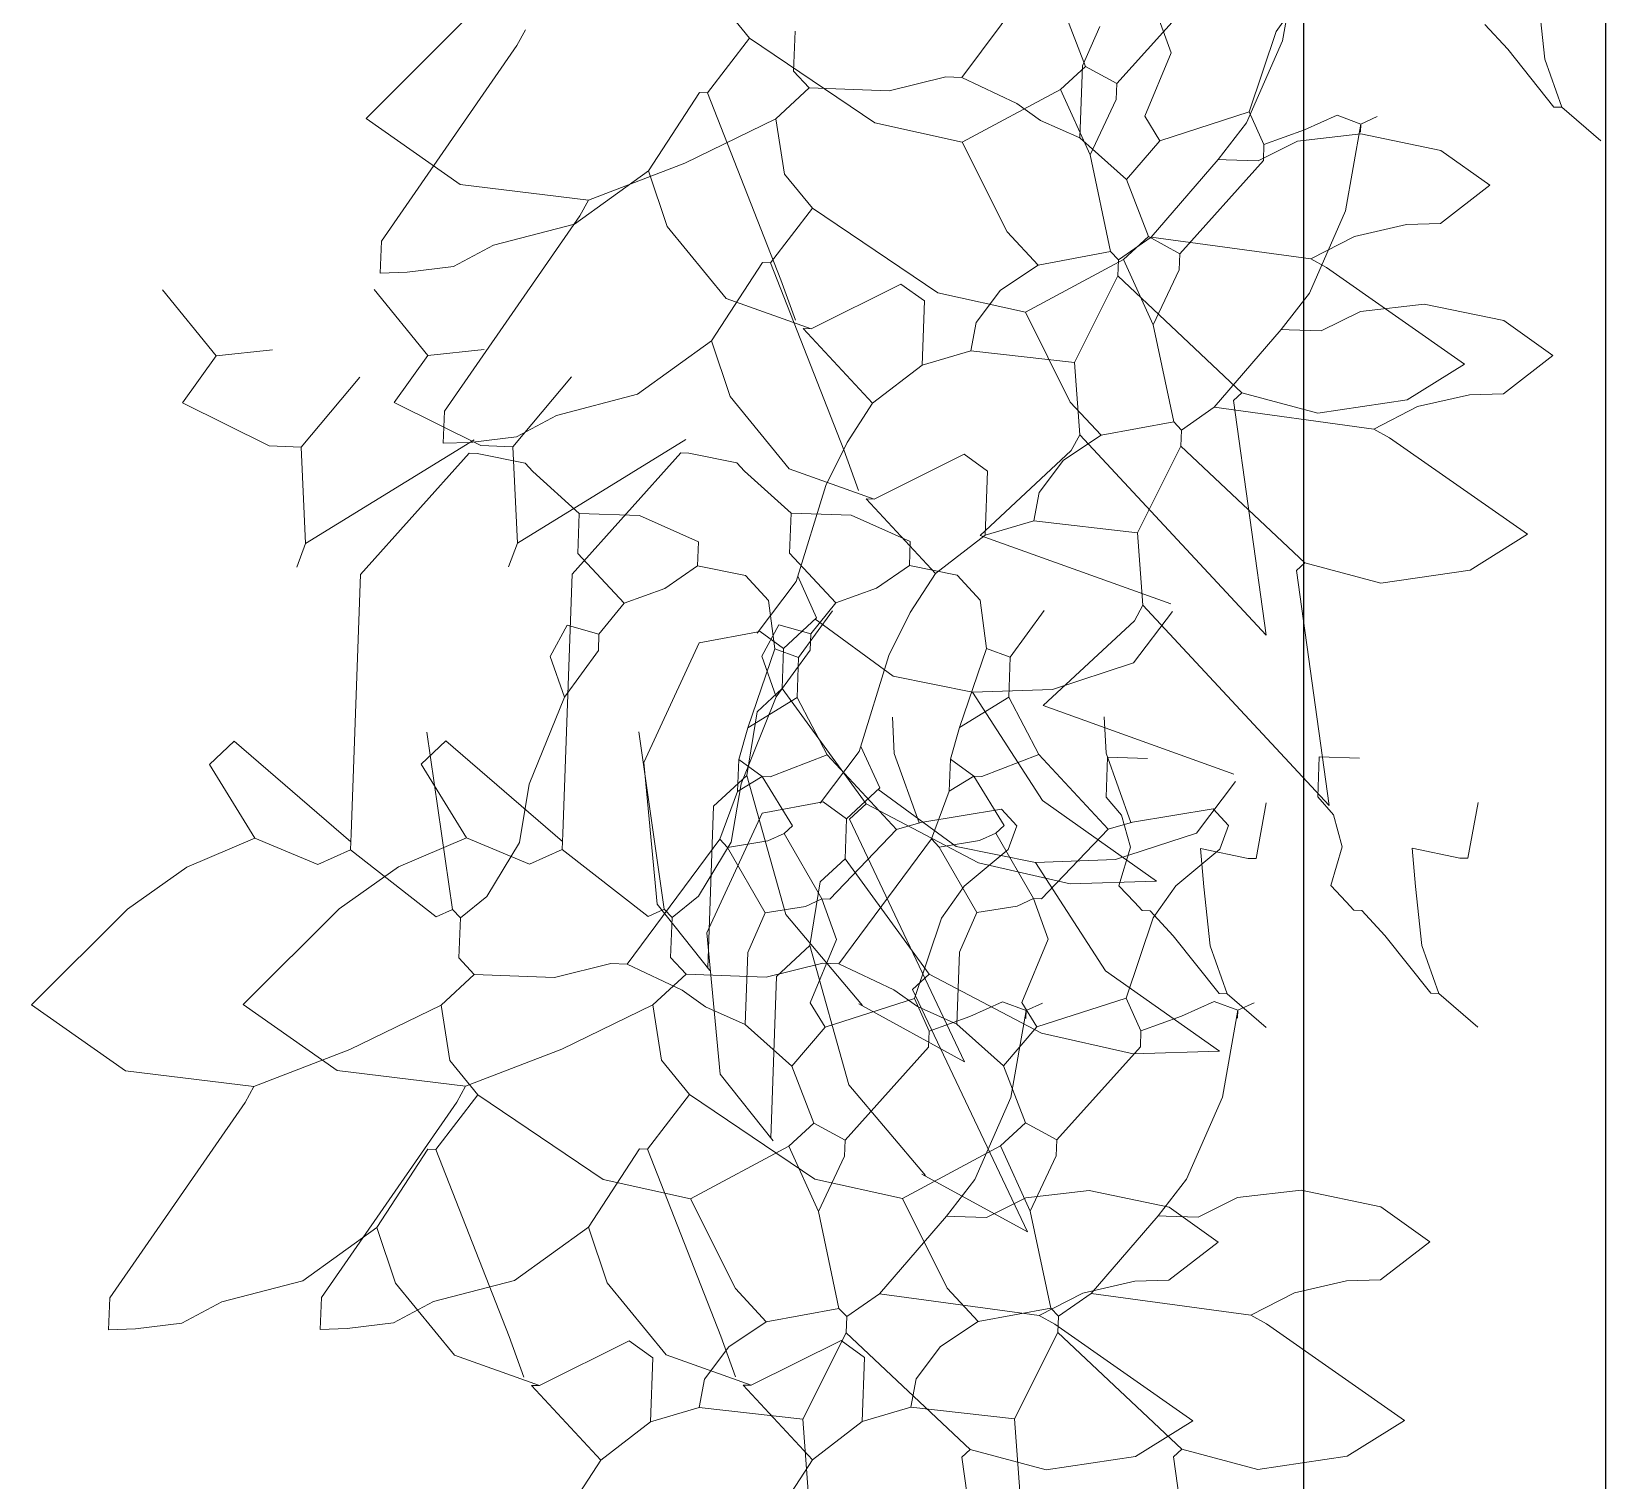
# Model space of a CAD drawing. Header units: millimetres. Extents: x 2667 to 2848, y -1 to 1765.
# Drawn here: x 2814.48 to 2815.001, y 1724.787 to 1725.267 of the extents above; entities that cross this region are included whole.
import ezdxf

# ---------------------------------------------------------------- set-up
doc = ezdxf.new("R2010")
doc.units = ezdxf.units.MM
doc.layers.add('PROIEZIONI', color=145, linetype='Continuous')
doc.layers.add('VERDE_giardino', color=74, linetype='Continuous', lineweight=9)

msp = doc.modelspace()

# ---------------------------------------------------------------- linework, layer by layer
at = {"layer": 'PROIEZIONI'}
for p, q in [((2814.90139, 1736.7425), (2814.90139, 1719.00637)), ((2815.00139, 1736.7425), (2815.00139, 1719.00637))]:
    msp.add_line(p, q, dxfattribs=at)
at = {"layer": 'VERDE_giardino'}
for p, q in [((2814.78831, 1725.25181), (2814.819, 1725.29315)), ((2814.89451, 1725.26397), (2814.89956, 1725.29272)), ((2814.83962, 1725.24978), (2814.86728, 1725.28062)), ((2814.7181, 1725.26483), (2814.70881, 1725.27614)), ((2814.89987, 1725.27756), (2814.89236, 1725.26696)), ((2814.98131, 1725.25782), (2814.97918, 1725.27739)), ((2814.59119, 1725.23826), (2814.62299, 1725.27)), ((2814.82194, 1725.27431), (2814.82922, 1725.25547)), ((2814.85278, 1725.27334), (2814.8576, 1725.2599)), ((2814.64105, 1725.26233), (2814.64389, 1725.26754)), ((2814.70417, 1725.24676), (2814.7181, 1725.26483)), ((2814.7181, 1725.26483), (2814.75954, 1725.23678)), ((2814.73314, 1725.26709), (2814.73265, 1725.25383)), ((2814.82825, 1725.25566), (2814.83403, 1725.26872)), ((2814.89236, 1725.26696), (2814.88343, 1725.24038)), ((2814.96144, 1725.26938), (2814.9691, 1725.26114)), ((2814.59624, 1725.19763), (2814.64105, 1725.26233)), ((2814.8576, 1725.2599), (2814.84887, 1725.23899)), ((2814.88259, 1725.23675), (2814.89451, 1725.26397)), ((2814.9691, 1725.26114), (2814.98432, 1725.24201)), ((2814.82098, 1725.24781), (2814.82922, 1725.25547)), ((2814.82739, 1725.23181), (2814.82825, 1725.25566)), ((2814.82922, 1725.25547), (2814.83962, 1725.24978)), ((2814.98698, 1725.24192), (2814.98131, 1725.25782)), ((2814.73265, 1725.25383), (2814.73776, 1725.24835)), ((2814.76426, 1725.24738), (2814.78301, 1725.252)), ((2814.78301, 1725.252), (2814.78831, 1725.25181)), ((2814.78831, 1725.25181), (2814.80657, 1725.24318)), ((2814.83943, 1725.24449), (2814.83962, 1725.24978)), ((2814.68466, 1725.22093), (2814.70152, 1725.24685)), ((2814.70152, 1725.24685), (2814.70417, 1725.24676)), ((2814.70417, 1725.24676), (2814.72845, 1725.18484)), ((2814.72677, 1725.23813), (2814.73776, 1725.24835)), ((2814.73776, 1725.24835), (2814.76426, 1725.24738)), ((2814.7885, 1725.23042), (2814.82098, 1725.24781)), ((2814.82098, 1725.24781), (2814.8308, 1725.22622)), ((2814.8308, 1725.22622), (2814.83943, 1725.24449)), ((2814.80657, 1725.24318), (2814.81433, 1725.23759)), ((2814.84887, 1725.23899), (2814.85389, 1725.23084)), ((2814.85389, 1725.23084), (2814.88343, 1725.24038)), ((2814.88343, 1725.24038), (2814.88834, 1725.22959)), ((2814.90178, 1725.23441), (2814.91257, 1725.23932)), ((2814.91257, 1725.23932), (2814.92043, 1725.23638)), ((2814.92043, 1725.23638), (2814.92583, 1725.23883)), ((2814.98432, 1725.24201), (2814.98698, 1725.24192)), ((2814.98698, 1725.24192), (2814.99984, 1725.23084)), ((2814.62231, 1725.21641), (2814.59119, 1725.23826)), ((2814.72677, 1725.23813), (2814.69661, 1725.22345)), ((2814.72967, 1725.21981), (2814.72677, 1725.23813)), ((2814.75954, 1725.23678), (2814.7885, 1725.23042)), ((2814.81433, 1725.23759), (2814.82739, 1725.23181)), ((2814.8732, 1725.22468), (2814.88259, 1725.23675)), ((2814.88834, 1725.22959), (2814.90178, 1725.23441)), ((2814.91537, 1725.20764), (2814.92043, 1725.23638)), ((2814.92033, 1725.23373), (2814.92043, 1725.23638)), ((2814.7885, 1725.23042), (2814.80334, 1725.20069)), ((2814.82739, 1725.23181), (2814.8428, 1725.21798)), ((2814.8428, 1725.21798), (2814.85389, 1725.23084)), ((2814.89947, 1725.2307), (2814.88646, 1725.22419)), ((2814.88814, 1725.22428), (2814.88834, 1725.22959)), ((2814.92045, 1725.23311), (2814.89947, 1725.2307)), ((2814.94685, 1725.22761), (2814.92045, 1725.23311)), ((2814.69661, 1725.22345), (2814.66475, 1725.2112)), ((2814.8308, 1725.22622), (2814.83759, 1725.19413)), ((2814.85104, 1725.19895), (2814.8732, 1725.22468)), ((2814.86048, 1725.19345), (2814.88814, 1725.22428)), ((2814.8732, 1725.22468), (2814.87586, 1725.22458)), ((2814.88646, 1725.22419), (2814.87586, 1725.22458)), ((2814.96312, 1725.2161), (2814.94685, 1725.22761)), ((2814.66013, 1725.20325), (2814.68466, 1725.22093)), ((2814.69081, 1725.20246), (2814.68466, 1725.22093)), ((2814.73896, 1725.2085), (2814.72967, 1725.21981)), ((2814.8428, 1725.21798), (2814.85008, 1725.19914)), ((2814.66475, 1725.2112), (2814.62231, 1725.21641)), ((2814.96312, 1725.2161), (2814.94674, 1725.20342)), ((2814.66191, 1725.20599), (2814.66475, 1725.2112)), ((2814.72503, 1725.19042), (2814.73896, 1725.2085)), ((2814.73896, 1725.2085), (2814.7804, 1725.18044)), ((2814.90345, 1725.18042), (2814.91537, 1725.20764)), ((2814.6171, 1725.14129), (2814.66191, 1725.20599)), ((2814.63333, 1725.19627), (2814.66013, 1725.20325)), ((2814.71036, 1725.1786), (2814.69081, 1725.20246)), ((2814.91827, 1725.19919), (2814.93551, 1725.20309)), ((2814.93551, 1725.20309), (2814.94674, 1725.20342)), ((2814.59585, 1725.18702), (2814.59624, 1725.19763)), ((2814.80334, 1725.20069), (2814.81355, 1725.1897)), ((2814.84014, 1725.19138), (2814.85104, 1725.19895)), ((2814.84184, 1725.19148), (2814.85008, 1725.19914)), ((2814.85008, 1725.19914), (2814.86048, 1725.19345)), ((2814.85104, 1725.19895), (2814.90385, 1725.19171)), ((2814.90385, 1725.19171), (2814.91827, 1725.19919)), ((2814.63333, 1725.19627), (2814.62011, 1725.1892)), ((2814.81355, 1725.1897), (2814.83759, 1725.19413)), ((2814.83759, 1725.19413), (2814.84014, 1725.19138)), ((2814.86029, 1725.18815), (2814.86048, 1725.19345)), ((2814.90385, 1725.19171), (2814.90905, 1725.18887)), ((2814.60472, 1725.18732), (2814.59585, 1725.18702)), ((2814.62011, 1725.1892), (2814.60472, 1725.18732)), ((2814.70552, 1725.1646), (2814.72239, 1725.19052)), ((2814.72239, 1725.19052), (2814.72503, 1725.19042)), ((2814.72503, 1725.19042), (2814.74931, 1725.12851)), ((2814.81355, 1725.1897), (2814.80111, 1725.18138)), ((2814.80936, 1725.17409), (2814.84184, 1725.19148)), ((2814.83995, 1725.18608), (2814.84014, 1725.19138)), ((2814.84184, 1725.19148), (2814.85166, 1725.16989)), ((2814.85166, 1725.16989), (2814.86029, 1725.18815)), ((2814.90905, 1725.18887), (2814.95474, 1725.15689)), ((2814.54156, 1725.15963), (2814.52378, 1725.18151)), ((2814.61163, 1725.15974), (2814.59385, 1725.18162)), ((2814.72845, 1725.18484), (2814.73327, 1725.1714)), ((2814.73848, 1725.16855), (2814.7682, 1725.18339)), ((2814.7682, 1725.18339), (2814.77596, 1725.1778)), ((2814.80111, 1725.18138), (2814.79306, 1725.17071)), ((2814.82564, 1725.15742), (2814.83995, 1725.18608)), ((2814.83995, 1725.18608), (2814.88101, 1725.14744)), ((2814.73848, 1725.16855), (2814.71036, 1725.1786)), ((2814.77596, 1725.1778), (2814.77519, 1725.1566)), ((2814.7804, 1725.18044), (2814.80936, 1725.17409)), ((2814.89407, 1725.16834), (2814.90345, 1725.18042)), ((2814.94132, 1725.17677), (2814.92033, 1725.17436)), ((2814.96771, 1725.17128), (2814.94132, 1725.17677)), ((2814.80936, 1725.17409), (2814.8242, 1725.14435)), ((2814.92033, 1725.17436), (2814.90732, 1725.16786)), ((2814.98398, 1725.15976), (2814.96771, 1725.17128)), ((2814.73582, 1725.16865), (2814.7588, 1725.14393)), ((2814.73582, 1725.16865), (2814.73848, 1725.16855)), ((2814.79306, 1725.17071), (2814.79128, 1725.16132)), ((2814.85166, 1725.16989), (2814.85846, 1725.13779)), ((2814.8719, 1725.14261), (2814.89407, 1725.16834)), ((2814.89407, 1725.16834), (2814.89672, 1725.16824)), ((2814.90732, 1725.16786), (2814.89672, 1725.16824)), ((2814.54156, 1725.15963), (2814.56021, 1725.1616)), ((2814.61163, 1725.15974), (2814.63028, 1725.16171)), ((2814.68099, 1725.14692), (2814.70552, 1725.1646)), ((2814.71167, 1725.14613), (2814.70552, 1725.1646)), ((2814.77519, 1725.1566), (2814.79128, 1725.16132)), ((2814.79128, 1725.16132), (2814.82564, 1725.15742)), ((2814.54156, 1725.15963), (2814.53038, 1725.14411)), ((2814.61163, 1725.15974), (2814.60045, 1725.14422)), ((2814.7588, 1725.14393), (2814.77519, 1725.1566)), ((2814.82564, 1725.15742), (2814.82742, 1725.13347)), ((2814.95474, 1725.15689), (2814.93577, 1725.14505)), ((2814.98398, 1725.15976), (2814.9676, 1725.14709)), ((2814.56965, 1725.12941), (2814.58907, 1725.15258)), ((2814.63972, 1725.12952), (2814.65914, 1725.1527)), ((2814.65419, 1725.13993), (2814.68099, 1725.14692)), ((2814.73123, 1725.12226), (2814.71167, 1725.14613)), ((2814.87826, 1725.14488), (2814.88101, 1725.14744)), ((2814.88907, 1725.06716), (2814.87826, 1725.14488)), ((2814.90616, 1725.14069), (2814.88101, 1725.14744)), ((2814.93577, 1725.14505), (2814.90616, 1725.14069)), ((2814.93913, 1725.14285), (2814.95637, 1725.14676)), ((2814.95637, 1725.14676), (2814.9676, 1725.14709)), ((2814.53038, 1725.14411), (2814.55905, 1725.12979)), ((2814.60045, 1725.14422), (2814.62912, 1725.12991)), ((2814.61671, 1725.13068), (2814.6171, 1725.14129)), ((2814.65419, 1725.13993), (2814.64097, 1725.13286)), ((2814.7588, 1725.14393), (2814.75037, 1725.13097)), ((2814.8242, 1725.14435), (2814.83441, 1725.13337)), ((2814.86101, 1725.13505), (2814.8719, 1725.14261)), ((2814.8719, 1725.14261), (2814.92471, 1725.13538)), ((2814.92471, 1725.13538), (2814.93913, 1725.14285)), ((2814.83441, 1725.13337), (2814.85846, 1725.13779)), ((2814.85846, 1725.13779), (2814.86101, 1725.13505)), ((2814.86081, 1725.12975), (2814.86101, 1725.13505)), ((2814.92471, 1725.13538), (2814.92992, 1725.13254)), ((2814.55905, 1725.12979), (2814.56965, 1725.12941)), ((2814.56965, 1725.12941), (2814.57114, 1725.09751)), ((2814.57114, 1725.09751), (2814.62689, 1725.13183)), ((2814.62558, 1725.13099), (2814.61671, 1725.13068)), ((2814.64097, 1725.13286), (2814.62558, 1725.13099)), ((2814.62912, 1725.12991), (2814.63972, 1725.12952)), ((2814.63972, 1725.12952), (2814.64122, 1725.09762)), ((2814.64122, 1725.09762), (2814.69697, 1725.13194)), ((2814.75037, 1725.13097), (2814.74335, 1725.11675)), ((2814.83441, 1725.13337), (2814.82197, 1725.12505)), ((2814.82458, 1725.12826), (2814.82742, 1725.13347)), ((2814.82742, 1725.13347), (2814.88907, 1725.06716)), ((2814.84651, 1725.10108), (2814.86081, 1725.12975)), ((2814.86081, 1725.12975), (2814.90187, 1725.0911)), ((2814.92992, 1725.13254), (2814.9756, 1725.10056)), ((2814.6253, 1725.12738), (2814.58934, 1725.08729)), ((2814.62796, 1725.12728), (2814.6253, 1725.12738)), ((2814.62796, 1725.12728), (2814.64376, 1725.12406)), ((2814.64376, 1725.12406), (2814.64631, 1725.12131)), ((2814.69537, 1725.12749), (2814.65942, 1725.0874)), ((2814.69803, 1725.12739), (2814.69537, 1725.12749)), ((2814.69803, 1725.12739), (2814.71383, 1725.12417)), ((2814.71383, 1725.12417), (2814.71638, 1725.12142)), ((2814.74931, 1725.12851), (2814.75413, 1725.11506)), ((2814.75934, 1725.11222), (2814.78907, 1725.12706)), ((2814.78907, 1725.12706), (2814.79682, 1725.12147)), ((2814.79436, 1725.10017), (2814.82458, 1725.12826)), ((2814.82197, 1725.12505), (2814.81392, 1725.11437)), ((2814.64631, 1725.12131), (2814.66173, 1725.10748)), ((2814.71638, 1725.12142), (2814.7318, 1725.10759)), ((2814.75934, 1725.11222), (2814.73123, 1725.12226)), ((2814.79682, 1725.12147), (2814.79605, 1725.10026)), ((2814.74335, 1725.11675), (2814.73351, 1725.08494)), ((2814.81392, 1725.11437), (2814.81214, 1725.10498)), ((2814.75668, 1725.11232), (2814.77967, 1725.08759)), ((2814.75668, 1725.11232), (2814.75934, 1725.11222)), ((2814.66173, 1725.10748), (2814.66125, 1725.09423)), ((2814.66173, 1725.10748), (2814.68164, 1725.1068)), ((2814.68164, 1725.1068), (2814.70119, 1725.09808)), ((2814.7318, 1725.10759), (2814.73132, 1725.09434)), ((2814.7318, 1725.10759), (2814.75172, 1725.10691)), ((2814.75172, 1725.10691), (2814.77127, 1725.09819)), ((2814.79605, 1725.10026), (2814.81214, 1725.10498)), ((2814.81214, 1725.10498), (2814.84651, 1725.10108)), ((2814.7009, 1725.09013), (2814.70119, 1725.09808)), ((2814.77098, 1725.09024), (2814.77127, 1725.09819)), ((2814.77967, 1725.08759), (2814.79605, 1725.10026)), ((2814.85752, 1725.07751), (2814.79436, 1725.10017)), ((2814.84651, 1725.10108), (2814.84828, 1725.07713)), ((2814.9756, 1725.10056), (2814.95663, 1725.08872)), ((2814.57114, 1725.09751), (2814.5682, 1725.08966)), ((2814.64122, 1725.09762), (2814.63827, 1725.08977)), ((2814.66125, 1725.09423), (2814.67657, 1725.07775)), ((2814.73132, 1725.09434), (2814.74664, 1725.07786)), ((2814.69002, 1725.08257), (2814.7009, 1725.09013)), ((2814.7009, 1725.09013), (2814.71671, 1725.0869)), ((2814.76009, 1725.08268), (2814.77098, 1725.09024)), ((2814.77098, 1725.09024), (2814.78678, 1725.08701)), ((2814.77967, 1725.08759), (2814.77123, 1725.07463)), ((2814.89912, 1725.08854), (2814.90187, 1725.0911)), ((2814.90993, 1725.01082), (2814.89912, 1725.08854)), ((2814.92703, 1725.08436), (2814.90187, 1725.0911)), ((2814.95663, 1725.08872), (2814.92703, 1725.08436)), ((2814.58934, 1725.08729), (2814.58622, 1725.00143)), ((2814.65942, 1725.0874), (2814.65629, 1725.00154)), ((2814.67657, 1725.07775), (2814.69002, 1725.08257)), ((2814.71671, 1725.0869), (2814.72437, 1725.07866)), ((2814.73351, 1725.08494), (2814.72063, 1725.06786)), ((2814.73405, 1725.08668), (2814.74029, 1725.07295)), ((2814.74664, 1725.07786), (2814.76009, 1725.08268)), ((2814.78678, 1725.08701), (2814.79444, 1725.07877)), ((2814.66823, 1725.06744), (2814.67657, 1725.07775)), ((2814.72437, 1725.07866), (2814.72644, 1725.06266)), ((2814.73831, 1725.06755), (2814.74664, 1725.07786)), ((2814.79444, 1725.07877), (2814.79651, 1725.06278)), ((2814.84544, 1725.07193), (2814.84828, 1725.07713)), ((2814.84828, 1725.07713), (2814.90993, 1725.01082)), ((2814.74029, 1725.07295), (2814.72931, 1725.06273)), ((2814.73429, 1725.05972), (2814.74548, 1725.07523)), ((2814.76556, 1725.05355), (2814.73969, 1725.07252)), ((2814.77123, 1725.07463), (2814.76421, 1725.06041)), ((2814.80437, 1725.05983), (2814.81555, 1725.07535)), ((2814.81523, 1725.04383), (2814.84544, 1725.07193)), ((2814.84518, 1725.05796), (2814.85802, 1725.07499)), ((2814.65204, 1725.06007), (2814.65773, 1725.07047)), ((2814.65773, 1725.07047), (2814.66823, 1725.06744)), ((2814.66804, 1725.06213), (2814.66823, 1725.06744)), ((2814.70137, 1725.06461), (2814.72155, 1725.06833)), ((2814.72155, 1725.06833), (2814.72931, 1725.06273)), ((2814.72211, 1725.06018), (2814.7278, 1725.07058)), ((2814.7278, 1725.07058), (2814.73831, 1725.06755)), ((2814.73811, 1725.06224), (2814.73831, 1725.06755)), ((2814.65686, 1725.04662), (2814.66804, 1725.06213)), ((2814.70137, 1725.0646), (2814.68304, 1725.02498)), ((2814.71752, 1725.03645), (2814.72644, 1725.06266)), ((2814.72644, 1725.06266), (2814.73429, 1725.05972)), ((2814.72693, 1725.04673), (2814.73811, 1725.06224)), ((2814.72883, 1725.04949), (2814.72931, 1725.06273)), ((2814.78759, 1725.03656), (2814.79651, 1725.06278)), ((2814.79651, 1725.06278), (2814.80437, 1725.05983)), ((2814.65686, 1725.04662), (2814.65204, 1725.06007)), ((2814.72693, 1725.04673), (2814.72211, 1725.06018)), ((2814.73381, 1725.04647), (2814.73429, 1725.05972)), ((2814.76421, 1725.06041), (2814.75437, 1725.0286)), ((2814.80388, 1725.04658), (2814.80437, 1725.05983)), ((2814.81838, 1725.04921), (2814.84518, 1725.05796)), ((2814.79186, 1725.04824), (2814.76556, 1725.05355)), ((2814.64519, 1725.01786), (2814.65686, 1725.04662)), ((2814.71527, 1725.01797), (2814.72693, 1725.04673)), ((2814.71752, 1725.03645), (2814.73381, 1725.04647)), ((2814.72059, 1725.04183), (2814.72883, 1725.04949)), ((2814.72883, 1725.04949), (2814.75663, 1725.01132)), ((2814.73381, 1725.04647), (2814.74374, 1725.02753)), ((2814.78759, 1725.03656), (2814.80388, 1725.04658)), ((2814.79186, 1725.04824), (2814.81838, 1725.04921)), ((2814.815, 1725.01239), (2814.79186, 1725.04824)), ((2814.80388, 1725.04658), (2814.81381, 1725.02764)), ((2814.71717, 1725.02072), (2814.72059, 1725.04183)), ((2814.87838, 1725.02118), (2814.81523, 1725.04383)), ((2814.71449, 1725.02595), (2814.71752, 1725.03645)), ((2814.76542, 1725.04001), (2814.76599, 1725.02796)), ((2814.78456, 1725.02606), (2814.78759, 1725.03656)), ((2814.83549, 1725.04012), (2814.83607, 1725.02807)), ((2814.53928, 1725.02437), (2814.54752, 1725.03203)), ((2814.54752, 1725.03203), (2814.58612, 1724.99878)), ((2814.60936, 1725.02448), (2814.6176, 1725.03214)), ((2814.6198, 1724.97632), (2814.61132, 1725.03501)), ((2814.6176, 1725.03214), (2814.65619, 1724.99889)), ((2814.68987, 1724.97643), (2814.6814, 1725.03513)), ((2814.75491, 1725.03034), (2814.76116, 1725.01662)), ((2814.7141, 1725.01535), (2814.71449, 1725.02595)), ((2814.71449, 1725.02595), (2814.72225, 1725.02035)), ((2814.72489, 1725.02026), (2814.74374, 1725.02753)), ((2814.75437, 1725.0286), (2814.74149, 1725.01152)), ((2814.74374, 1725.02753), (2814.76672, 1725.00281)), ((2814.76599, 1725.02796), (2814.77418, 1725.00499)), ((2814.78417, 1725.01546), (2814.78456, 1725.02606)), ((2814.78456, 1725.02606), (2814.79232, 1725.02046)), ((2814.79497, 1725.02037), (2814.81381, 1725.02764)), ((2814.81381, 1725.02764), (2814.8368, 1725.00292)), ((2814.83607, 1725.02807), (2814.84425, 1725.0051)), ((2814.83611, 1725.01355), (2814.83659, 1725.02681)), ((2814.83659, 1725.02681), (2814.84984, 1725.02632)), ((2814.90618, 1725.01366), (2814.90666, 1725.02692)), ((2814.90666, 1725.02692), (2814.91992, 1725.02643)), ((2814.55432, 1724.99994), (2814.53928, 1725.02437)), ((2814.62439, 1725.00005), (2814.60936, 1725.02448)), ((2814.68304, 1725.02498), (2814.68745, 1724.97815)), ((2814.70617, 1725.01051), (2814.71717, 1725.02072)), ((2814.7141, 1725.01535), (2814.72225, 1725.02035)), ((2814.7301, 1724.97465), (2814.71717, 1725.02072)), ((2814.72225, 1725.02035), (2814.73226, 1725.00406)), ((2814.72225, 1725.02035), (2814.72489, 1725.02026)), ((2814.78417, 1725.01546), (2814.79232, 1725.02046)), ((2814.79232, 1725.02046), (2814.80234, 1725.00418)), ((2814.79232, 1725.02046), (2814.79497, 1725.02037)), ((2814.64519, 1725.01786), (2814.64195, 1724.99857)), ((2814.70822, 1724.99964), (2814.7141, 1725.01535)), ((2814.71527, 1725.01797), (2814.71203, 1724.99868)), ((2814.76116, 1725.01662), (2814.75017, 1725.0064)), ((2814.78642, 1724.99721), (2814.76056, 1725.01619)), ((2814.77829, 1724.99975), (2814.78417, 1725.01546)), ((2814.86604, 1725.00162), (2814.87888, 1725.01866)), ((2814.70422, 1724.95699), (2814.70617, 1725.01051)), ((2814.72224, 1725.00827), (2814.74242, 1725.01199)), ((2814.74242, 1725.01199), (2814.75017, 1725.0064)), ((2814.75663, 1725.01132), (2814.75113, 1725.00621)), ((2814.75663, 1725.01132), (2814.79387, 1724.99177)), ((2814.77477, 1725.00518), (2814.80146, 1725.0095)), ((2814.80146, 1725.0095), (2814.80657, 1725.00402)), ((2814.85273, 1724.98574), (2814.815, 1725.01239)), ((2814.84124, 1725.00753), (2814.83611, 1725.01355)), ((2814.84484, 1725.00529), (2814.87154, 1725.00962)), ((2814.87154, 1725.00962), (2814.87665, 1725.00413)), ((2814.88579, 1724.99317), (2814.88911, 1725.01162)), ((2814.91131, 1725.00765), (2814.90618, 1725.01366)), ((2814.95586, 1724.99328), (2814.95919, 1725.01173)), ((2814.72224, 1725.00827), (2814.70391, 1724.96864)), ((2814.74969, 1724.99315), (2814.75017, 1725.0064)), ((2814.75113, 1725.00621), (2814.78924, 1724.92592)), ((2814.76672, 1725.00281), (2814.77477, 1725.00518)), ((2814.80234, 1725.00418), (2814.79959, 1725.00163)), ((2814.8368, 1725.00292), (2814.84484, 1725.00529)), ((2814.84418, 1724.997), (2814.84124, 1725.00753)), ((2814.91425, 1724.99711), (2814.91131, 1725.00765)), ((2814.53186, 1724.9904), (2814.55432, 1724.99994)), ((2814.55432, 1724.99994), (2814.57523, 1724.99121)), ((2814.58612, 1724.99878), (2814.58622, 1725.00143)), ((2814.60194, 1724.99051), (2814.62439, 1725.00005)), ((2814.62439, 1725.00005), (2814.6453, 1724.99132)), ((2814.65619, 1724.99889), (2814.65629, 1725.00154)), ((2814.67753, 1724.95829), (2814.70822, 1724.99964)), ((2814.70822, 1724.99964), (2814.71078, 1724.99689)), ((2814.71078, 1724.99689), (2814.72412, 1724.99906)), ((2814.72412, 1724.99906), (2814.72952, 1725.00151)), ((2814.73226, 1725.00406), (2814.72952, 1725.00151)), ((2814.72952, 1725.00151), (2814.742, 1724.97983)), ((2814.74465, 1724.97973), (2814.76672, 1725.00281)), ((2814.7476, 1724.9584), (2814.77829, 1724.99975)), ((2814.77829, 1724.99975), (2814.78085, 1724.997)), ((2814.78085, 1724.997), (2814.79419, 1724.99917)), ((2814.79419, 1724.99917), (2814.79959, 1725.00163)), ((2814.79959, 1725.00163), (2814.81207, 1724.97994)), ((2814.80657, 1725.00402), (2814.80363, 1724.99616)), ((2814.81472, 1724.97984), (2814.8368, 1725.00292)), ((2814.83924, 1724.99288), (2814.86604, 1725.00162)), ((2814.87665, 1725.00413), (2814.8737, 1724.99627)), ((2814.57523, 1724.99121), (2814.58602, 1724.99613)), ((2814.58602, 1724.99613), (2814.58612, 1724.99878)), ((2814.58602, 1724.99613), (2814.6144, 1724.97386)), ((2814.64195, 1724.99857), (2814.63109, 1724.98069)), ((2814.6453, 1724.99132), (2814.6561, 1724.99624)), ((2814.6561, 1724.99624), (2814.65619, 1724.99889)), ((2814.6561, 1724.99624), (2814.68448, 1724.97397)), ((2814.71203, 1724.99868), (2814.70116, 1724.9808)), ((2814.71078, 1724.99689), (2814.72325, 1724.97521)), ((2814.78085, 1724.997), (2814.79332, 1724.97532)), ((2814.81272, 1724.9919), (2814.78642, 1724.99721)), ((2814.80363, 1724.99616), (2814.78909, 1724.98405)), ((2814.84035, 1724.9842), (2814.84418, 1724.997)), ((2814.8737, 1724.99627), (2814.85916, 1724.98416)), ((2814.86733, 1724.99649), (2814.88313, 1724.99327)), ((2814.8684, 1724.98388), (2814.86733, 1724.99649)), ((2814.91042, 1724.98432), (2814.91425, 1724.99711)), ((2814.9374, 1724.9966), (2814.95321, 1724.99338)), ((2814.93847, 1724.98399), (2814.9374, 1724.9966)), ((2814.51221, 1724.97649), (2814.53186, 1724.9904)), ((2814.58228, 1724.9766), (2814.60194, 1724.99051)), ((2814.74145, 1724.98549), (2814.74969, 1724.99315)), ((2814.74969, 1724.99315), (2814.77749, 1724.95498)), ((2814.79387, 1724.99177), (2814.82418, 1724.98483)), ((2814.81272, 1724.9919), (2814.83924, 1724.99288)), ((2814.83586, 1724.95606), (2814.81272, 1724.9919)), ((2814.88313, 1724.99327), (2814.88579, 1724.99317)), ((2814.95321, 1724.99338), (2814.95586, 1724.99328)), ((2814.73803, 1724.96438), (2814.74145, 1724.98549)), ((2814.78909, 1724.98405), (2814.78158, 1724.97344)), ((2814.82418, 1724.98483), (2814.85273, 1724.98574)), ((2814.84546, 1724.97872), (2814.84035, 1724.9842)), ((2814.85916, 1724.98416), (2814.85165, 1724.97355)), ((2814.87053, 1724.96431), (2814.8684, 1724.98388)), ((2814.91553, 1724.97883), (2814.91042, 1724.98432)), ((2814.9406, 1724.96442), (2814.93847, 1724.98399)), ((2814.63109, 1724.98069), (2814.62236, 1724.97357)), ((2814.68745, 1724.97815), (2814.70498, 1724.95612)), ((2814.70116, 1724.9808), (2814.69243, 1724.97369)), ((2814.7366, 1724.97737), (2814.742, 1724.97983)), ((2814.742, 1724.97983), (2814.74681, 1724.96639)), ((2814.742, 1724.97983), (2814.74465, 1724.97973)), ((2814.80667, 1724.97748), (2814.81207, 1724.97994)), ((2814.81207, 1724.97994), (2814.81689, 1724.9665)), ((2814.81207, 1724.97994), (2814.81472, 1724.97984)), ((2814.84546, 1724.97872), (2814.84801, 1724.97596)), ((2814.91553, 1724.97883), (2814.91808, 1724.97608)), ((2814.48041, 1724.94474), (2814.51221, 1724.97649)), ((2814.55048, 1724.94486), (2814.58228, 1724.9766)), ((2814.6144, 1724.97386), (2814.6198, 1724.97632)), ((2814.6198, 1724.97632), (2814.62236, 1724.97357)), ((2814.62236, 1724.97357), (2814.62187, 1724.96032)), ((2814.68448, 1724.97397), (2814.68987, 1724.97643)), ((2814.68987, 1724.97643), (2814.69243, 1724.97369)), ((2814.69243, 1724.97369), (2814.69195, 1724.96043)), ((2814.71747, 1724.96215), (2814.72325, 1724.97521)), ((2814.72325, 1724.97521), (2814.7366, 1724.97737)), ((2814.75549, 1724.94456), (2814.7301, 1724.97465)), ((2814.78158, 1724.97344), (2814.77265, 1724.94687)), ((2814.78755, 1724.96226), (2814.79332, 1724.97532)), ((2814.79332, 1724.97532), (2814.80667, 1724.97748)), ((2814.85165, 1724.97355), (2814.84272, 1724.94698)), ((2814.84801, 1724.97596), (2814.85066, 1724.97587)), ((2814.85066, 1724.97587), (2814.85832, 1724.96763)), ((2814.91808, 1724.97608), (2814.92073, 1724.97598)), ((2814.92073, 1724.97598), (2814.92839, 1724.96774)), ((2814.70391, 1724.96864), (2814.70831, 1724.92181)), ((2814.92839, 1724.96774), (2814.94361, 1724.94861)), ((2814.72704, 1724.95417), (2814.73803, 1724.96438)), ((2814.75096, 1724.91831), (2814.73803, 1724.96438)), ((2814.74681, 1724.96639), (2814.73809, 1724.94547)), ((2814.81689, 1724.9665), (2814.80816, 1724.94558)), ((2814.85832, 1724.96763), (2814.87354, 1724.9485)), ((2814.8762, 1724.9484), (2814.87053, 1724.96431)), ((2814.94627, 1724.94851), (2814.9406, 1724.96442)), ((2814.62187, 1724.96032), (2814.62697, 1724.95483)), ((2814.65348, 1724.95387), (2814.67222, 1724.95849)), ((2814.67222, 1724.95849), (2814.67753, 1724.95829)), ((2814.67753, 1724.95829), (2814.69579, 1724.94967)), ((2814.69195, 1724.96043), (2814.69705, 1724.95494)), ((2814.7166, 1724.93829), (2814.71747, 1724.96215)), ((2814.72355, 1724.95398), (2814.7423, 1724.9586)), ((2814.7423, 1724.9586), (2814.7476, 1724.9584)), ((2814.7476, 1724.9584), (2814.76586, 1724.94978)), ((2814.78668, 1724.93841), (2814.78755, 1724.96226)), ((2814.61599, 1724.94461), (2814.62697, 1724.95483)), ((2814.62697, 1724.95483), (2814.65348, 1724.95387)), ((2814.68606, 1724.94472), (2814.69705, 1724.95494)), ((2814.69705, 1724.95494), (2814.72355, 1724.95398)), ((2814.72509, 1724.90065), (2814.72704, 1724.95417)), ((2814.77749, 1724.95498), (2814.772, 1724.94987)), ((2814.77749, 1724.95498), (2814.81474, 1724.93544)), ((2814.87359, 1724.9294), (2814.83586, 1724.95606)), ((2814.69579, 1724.94967), (2814.70354, 1724.94408)), ((2814.7431, 1724.93733), (2814.77265, 1724.94687)), ((2814.76586, 1724.94978), (2814.77362, 1724.94419)), ((2814.772, 1724.94987), (2814.8101, 1724.86958)), ((2814.77265, 1724.94687), (2814.77755, 1724.93607)), ((2814.81318, 1724.93744), (2814.84272, 1724.94698)), ((2814.84272, 1724.94698), (2814.84763, 1724.93619)), ((2814.87354, 1724.9485), (2814.8762, 1724.9484)), ((2814.8762, 1724.9484), (2814.88906, 1724.93732)), ((2814.94361, 1724.94861), (2814.94627, 1724.94851)), ((2814.94627, 1724.94851), (2814.95913, 1724.93743)), ((2814.51153, 1724.92289), (2814.48041, 1724.94474)), ((2814.5816, 1724.92301), (2814.55048, 1724.94486)), ((2814.61599, 1724.94461), (2814.58583, 1724.92994)), ((2814.61889, 1724.92629), (2814.61599, 1724.94461)), ((2814.68606, 1724.94472), (2814.65591, 1724.93005)), ((2814.68897, 1724.9264), (2814.68606, 1724.94472)), ((2814.70354, 1724.94408), (2814.7166, 1724.93829)), ((2814.73809, 1724.94547), (2814.7431, 1724.93733)), ((2814.75422, 1724.94507), (2814.78924, 1724.92592)), ((2814.77362, 1724.94419), (2814.78668, 1724.93841)), ((2814.791, 1724.94089), (2814.80179, 1724.9458)), ((2814.80179, 1724.9458), (2814.80965, 1724.94287)), ((2814.80459, 1724.91412), (2814.80965, 1724.94287)), ((2814.80816, 1724.94558), (2814.81318, 1724.93744)), ((2814.80955, 1724.94022), (2814.80965, 1724.94287)), ((2814.80965, 1724.94287), (2814.81505, 1724.94532)), ((2814.86107, 1724.94101), (2814.87187, 1724.94591)), ((2814.87187, 1724.94591), (2814.87972, 1724.94298)), ((2814.87466, 1724.91423), (2814.87972, 1724.94298)), ((2814.87962, 1724.94033), (2814.87972, 1724.94298)), ((2814.87972, 1724.94298), (2814.88512, 1724.94543)), ((2814.7166, 1724.93829), (2814.73202, 1724.92446)), ((2814.73202, 1724.92446), (2814.7431, 1724.93733)), ((2814.77755, 1724.93607), (2814.791, 1724.94089)), ((2814.78668, 1724.93841), (2814.8021, 1724.92457)), ((2814.8021, 1724.92457), (2814.81318, 1724.93744)), ((2814.84763, 1724.93619), (2814.86107, 1724.94101)), ((2814.77736, 1724.93077), (2814.77755, 1724.93607)), ((2814.81474, 1724.93544), (2814.84504, 1724.9285)), ((2814.84743, 1724.93088), (2814.84763, 1724.93619)), ((2814.58583, 1724.92994), (2814.55397, 1724.91769)), ((2814.62818, 1724.91498), (2814.61889, 1724.92629)), ((2814.65591, 1724.93005), (2814.62404, 1724.9178)), ((2814.69825, 1724.91509), (2814.68897, 1724.9264)), ((2814.7497, 1724.89993), (2814.77736, 1724.93077)), ((2814.81978, 1724.90004), (2814.84743, 1724.93088)), ((2814.84504, 1724.9285), (2814.87359, 1724.9294)), ((2814.55397, 1724.91769), (2814.51153, 1724.92289)), ((2814.62404, 1724.9178), (2814.5816, 1724.92301)), ((2814.70831, 1724.92181), (2814.72584, 1724.89978)), ((2814.73202, 1724.92446), (2814.7393, 1724.90562)), ((2814.8021, 1724.92457), (2814.80937, 1724.90573)), ((2814.55113, 1724.91248), (2814.55397, 1724.91769)), ((2814.6212, 1724.91259), (2814.62404, 1724.9178)), ((2814.77635, 1724.88822), (2814.75096, 1724.91831)), ((2814.50632, 1724.84778), (2814.55113, 1724.91248)), ((2814.57639, 1724.84789), (2814.6212, 1724.91259)), ((2814.61425, 1724.89691), (2814.62818, 1724.91498)), ((2814.62818, 1724.91498), (2814.66962, 1724.88693)), ((2814.68432, 1724.89702), (2814.69825, 1724.91509)), ((2814.69825, 1724.91509), (2814.73969, 1724.88704)), ((2814.79267, 1724.8869), (2814.80459, 1724.91412)), ((2814.86275, 1724.88701), (2814.87466, 1724.91423)), ((2814.73106, 1724.89796), (2814.7393, 1724.90562)), ((2814.7393, 1724.90562), (2814.7497, 1724.89993)), ((2814.80113, 1724.89807), (2814.80937, 1724.90573)), ((2814.80937, 1724.90573), (2814.81978, 1724.90004)), ((2814.81958, 1724.89475), (2814.81978, 1724.90004)), ((2814.59474, 1724.87108), (2814.6116, 1724.897)), ((2814.6116, 1724.897), (2814.61425, 1724.89691)), ((2814.61425, 1724.89691), (2814.63853, 1724.83499)), ((2814.66481, 1724.8712), (2814.68168, 1724.89712)), ((2814.68168, 1724.89712), (2814.68432, 1724.89702)), ((2814.68432, 1724.89702), (2814.7086, 1724.8351)), ((2814.69858, 1724.88057), (2814.73106, 1724.89796)), ((2814.73106, 1724.89796), (2814.74088, 1724.87637)), ((2814.74951, 1724.89464), (2814.7497, 1724.89993)), ((2814.76865, 1724.88068), (2814.80113, 1724.89807)), ((2814.80113, 1724.89807), (2814.81096, 1724.87648)), ((2814.81096, 1724.87648), (2814.81958, 1724.89475)), ((2814.74088, 1724.87637), (2814.74951, 1724.89464)), ((2814.66962, 1724.88693), (2814.69858, 1724.88057)), ((2814.73969, 1724.88704), (2814.76865, 1724.88068)), ((2814.77508, 1724.88873), (2814.8101, 1724.86958)), ((2814.78328, 1724.87483), (2814.79267, 1724.8869)), ((2814.85336, 1724.87494), (2814.86275, 1724.88701)), ((2814.69858, 1724.88057), (2814.71342, 1724.85084)), ((2814.76865, 1724.88068), (2814.78349, 1724.85095)), ((2814.80955, 1724.88085), (2814.79654, 1724.87434)), ((2814.83053, 1724.88326), (2814.80955, 1724.88085)), ((2814.85693, 1724.87776), (2814.83053, 1724.88326)), ((2814.87962, 1724.88096), (2814.86661, 1724.87445)), ((2814.90061, 1724.88337), (2814.87962, 1724.88096)), ((2814.927, 1724.87787), (2814.90061, 1724.88337)), ((2814.74088, 1724.87637), (2814.74767, 1724.84428)), ((2814.76112, 1724.8491), (2814.78328, 1724.87483)), ((2814.78328, 1724.87483), (2814.78594, 1724.87473)), ((2814.79654, 1724.87434), (2814.78594, 1724.87473)), ((2814.81096, 1724.87648), (2814.81775, 1724.84439)), ((2814.83119, 1724.84921), (2814.85336, 1724.87494)), ((2814.85336, 1724.87494), (2814.85601, 1724.87484)), ((2814.86661, 1724.87445), (2814.85601, 1724.87484)), ((2814.8732, 1724.86625), (2814.85693, 1724.87776)), ((2814.94327, 1724.86636), (2814.927, 1724.87787)), ((2814.57021, 1724.8534), (2814.59474, 1724.87108)), ((2814.60089, 1724.85261), (2814.59474, 1724.87108)), ((2814.64028, 1724.85352), (2814.66481, 1724.8712)), ((2814.67096, 1724.85273), (2814.66481, 1724.8712)), ((2814.8732, 1724.86625), (2814.85682, 1724.85357)), ((2814.94327, 1724.86636), (2814.92689, 1724.85368)), ((2814.54341, 1724.84642), (2814.57021, 1724.8534)), ((2814.61349, 1724.84653), (2814.64028, 1724.85352)), ((2814.82835, 1724.84934), (2814.84559, 1724.85324)), ((2814.84559, 1724.85324), (2814.85682, 1724.85357)), ((2814.89842, 1724.84945), (2814.91566, 1724.85335)), ((2814.91566, 1724.85335), (2814.92689, 1724.85368)), ((2814.576, 1724.83728), (2814.57639, 1724.84789)), ((2814.62045, 1724.82875), (2814.60089, 1724.85261)), ((2814.69052, 1724.82886), (2814.67096, 1724.85273)), ((2814.71342, 1724.85084), (2814.72363, 1724.83985)), ((2814.75023, 1724.84154), (2814.76112, 1724.8491)), ((2814.76112, 1724.8491), (2814.81393, 1724.84187)), ((2814.78349, 1724.85095), (2814.7937, 1724.83996)), ((2814.81393, 1724.84187), (2814.82835, 1724.84934)), ((2814.8203, 1724.84165), (2814.83119, 1724.84921)), ((2814.83119, 1724.84921), (2814.884, 1724.84198)), ((2814.884, 1724.84198), (2814.89842, 1724.84945)), ((2814.50593, 1724.83717), (2814.50632, 1724.84778)), ((2814.54341, 1724.84642), (2814.53019, 1724.83935)), ((2814.61349, 1724.84653), (2814.60026, 1724.83946)), ((2814.72363, 1724.83985), (2814.74767, 1724.84428)), ((2814.74767, 1724.84428), (2814.75023, 1724.84154)), ((2814.7937, 1724.83996), (2814.81775, 1724.84439)), ((2814.81775, 1724.84439), (2814.8203, 1724.84165)), ((2814.5148, 1724.83747), (2814.50593, 1724.83717)), ((2814.53019, 1724.83935), (2814.5148, 1724.83747)), ((2814.58487, 1724.83758), (2814.576, 1724.83728)), ((2814.60026, 1724.83946), (2814.58487, 1724.83758)), ((2814.72363, 1724.83985), (2814.71119, 1724.83153)), ((2814.75003, 1724.83623), (2814.75023, 1724.84154)), ((2814.7937, 1724.83996), (2814.78126, 1724.83165)), ((2814.81393, 1724.84187), (2814.81913, 1724.83902)), ((2814.81913, 1724.83902), (2814.86482, 1724.80704)), ((2814.82011, 1724.83634), (2814.8203, 1724.84165)), ((2814.884, 1724.84198), (2814.88921, 1724.83914)), ((2814.88921, 1724.83914), (2814.93489, 1724.80716)), ((2814.63853, 1724.83499), (2814.64335, 1724.82155)), ((2814.64856, 1724.8187), (2814.67828, 1724.83354)), ((2814.67828, 1724.83354), (2814.68604, 1724.82795)), ((2814.7086, 1724.8351), (2814.71342, 1724.82166)), ((2814.71863, 1724.81882), (2814.74836, 1724.83366)), ((2814.73572, 1724.80757), (2814.75003, 1724.83623)), ((2814.74836, 1724.83366), (2814.75611, 1724.82806)), ((2814.75003, 1724.83623), (2814.79109, 1724.79759)), ((2814.8058, 1724.80768), (2814.82011, 1724.83634)), ((2814.82011, 1724.83634), (2814.86116, 1724.7977)), ((2814.64856, 1724.8187), (2814.62045, 1724.82875)), ((2814.68604, 1724.82795), (2814.68527, 1724.80675)), ((2814.71863, 1724.81882), (2814.69052, 1724.82886)), ((2814.71119, 1724.83153), (2814.70314, 1724.82086)), ((2814.75611, 1724.82806), (2814.75534, 1724.80686)), ((2814.78126, 1724.83165), (2814.77321, 1724.82097)), ((2814.6459, 1724.8188), (2814.66888, 1724.79408)), ((2814.6459, 1724.8188), (2814.64856, 1724.8187)), ((2814.70314, 1724.82086), (2814.70136, 1724.81147)), ((2814.71597, 1724.81891), (2814.73896, 1724.79419)), ((2814.71597, 1724.81891), (2814.71863, 1724.81882)), ((2814.77321, 1724.82097), (2814.77144, 1724.81158)), ((2814.68527, 1724.80675), (2814.70136, 1724.81147)), ((2814.70136, 1724.81147), (2814.73572, 1724.80757)), ((2814.75534, 1724.80686), (2814.77144, 1724.81158)), ((2814.77144, 1724.81158), (2814.8058, 1724.80768)), ((2814.66888, 1724.79408), (2814.68527, 1724.80675)), ((2814.73572, 1724.80757), (2814.7375, 1724.78362)), ((2814.73896, 1724.79419), (2814.75534, 1724.80686)), ((2814.8058, 1724.80768), (2814.80758, 1724.78373)), ((2814.86482, 1724.80704), (2814.84585, 1724.7952)), ((2814.93489, 1724.80716), (2814.91592, 1724.79532)), ((2814.78834, 1724.79503), (2814.79109, 1724.79759)), ((2814.81624, 1724.79084), (2814.79109, 1724.79759)), ((2814.85841, 1724.79514), (2814.86116, 1724.7977)), ((2814.88632, 1724.79095), (2814.86116, 1724.7977)), ((2814.66888, 1724.79408), (2814.66045, 1724.78112)), ((2814.73896, 1724.79419), (2814.73052, 1724.78123)), ((2814.79915, 1724.71731), (2814.78834, 1724.79503)), ((2814.84585, 1724.7952), (2814.81624, 1724.79084)), ((2814.86923, 1724.71742), (2814.85841, 1724.79514)), ((2814.91592, 1724.79532), (2814.88632, 1724.79095))]:
    msp.add_line(p, q, dxfattribs=at)
for centre, start, end in [((2814.58934, 1725.08729), 137.7572, 177.5602), ((2814.65942, 1725.0874), 137.7572, 177.5602), ((2814.70137, 1725.0646), 100.7175, 155.4465), ((2814.72224, 1725.00827), 100.7175, 155.4465)]:
    msp.add_arc(centre, 0.000000331, start, end, dxfattribs=at)

doc.saveas('drawing.dxf')
